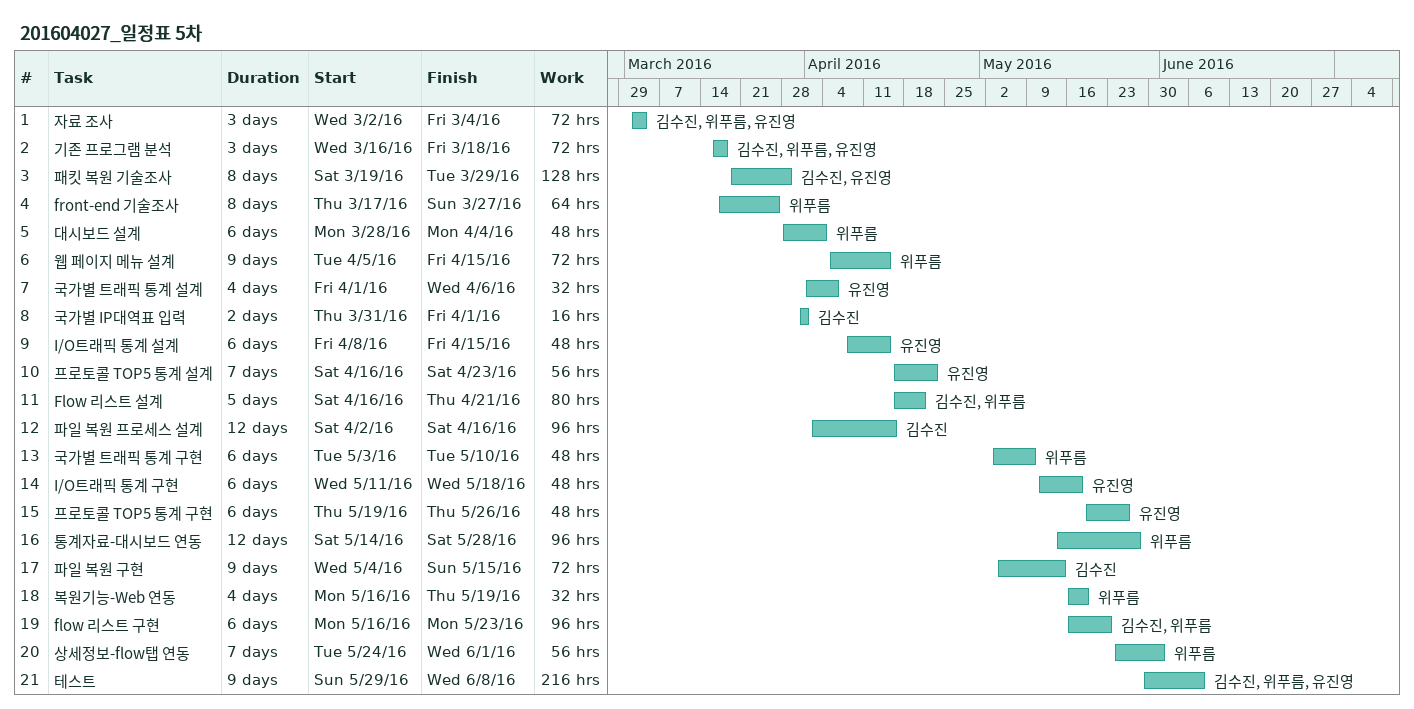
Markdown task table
201604027_일정표 5차

| ID | Task | Duration | Start | Finish | Resources | Work (h) |
|---|---|---|---|---|---|---|
| 1 | 자료 조사 | 3d | 2016-03-02 | 2016-03-04 | 김수진, 위푸름, 유진영 | 72 |
| 2 | 기존 프로그램 분석 | 3d | 2016-03-16 | 2016-03-18 | 김수진, 위푸름, 유진영 | 72 |
| 3 | 패킷 복원 기술조사 | 8d | 2016-03-19 | 2016-03-29 | 김수진, 유진영 | 128 |
| 4 | front-end 기술조사 | 8d | 2016-03-17 | 2016-03-27 | 위푸름 | 64 |
| 5 | 대시보드 설계 | 6d | 2016-03-28 | 2016-04-04 | 위푸름 | 48 |
| 6 | 웹 페이지 메뉴 설계 | 9d | 2016-04-05 | 2016-04-15 | 위푸름 | 72 |
| 7 | 국가별 트래픽 통계 설계 | 4d | 2016-04-01 | 2016-04-06 | 유진영 | 32 |
| 8 | 국가별 IP대역표 입력 | 2d | 2016-03-31 | 2016-04-01 | 김수진 | 16 |
| 9 | I/O트래픽 통계 설계 | 6d | 2016-04-08 | 2016-04-15 | 유진영 | 48 |
| 10 | 프로토콜 TOP5 통계 설계 | 7d | 2016-04-16 | 2016-04-23 | 유진영 | 56 |
| 11 | Flow 리스트 설계 | 5d | 2016-04-16 | 2016-04-21 | 김수진, 위푸름 | 80 |
| 12 | 파일 복원 프로세스 설계 | 12d | 2016-04-02 | 2016-04-16 | 김수진 | 96 |
| 13 | 국가별 트래픽 통계 구현 | 6d | 2016-05-03 | 2016-05-10 | 위푸름 | 48 |
| 14 | I/O트래픽 통계 구현 | 6d | 2016-05-11 | 2016-05-18 | 유진영 | 48 |
| 15 | 프로토콜 TOP5 통계 구현 | 6d | 2016-05-19 | 2016-05-26 | 유진영 | 48 |
| 16 | 통계자료-대시보드 연동 | 12d | 2016-05-14 | 2016-05-28 | 위푸름 | 96 |
| 17 | 파일 복원 구현 | 9d | 2016-05-04 | 2016-05-15 | 김수진 | 72 |
| 18 | 복원기능-Web 연동 | 4d | 2016-05-16 | 2016-05-19 | 위푸름 | 32 |
| 19 | flow 리스트 구현 | 6d | 2016-05-16 | 2016-05-23 | 김수진, 위푸름 | 96 |
| 20 | 상세정보-flow탭 연동 | 7d | 2016-05-24 | 2016-06-01 | 위푸름 | 56 |
| 21 | 테스트 | 9d | 2016-05-29 | 2016-06-08 | 김수진, 위푸름, 유진영 | 216 |
